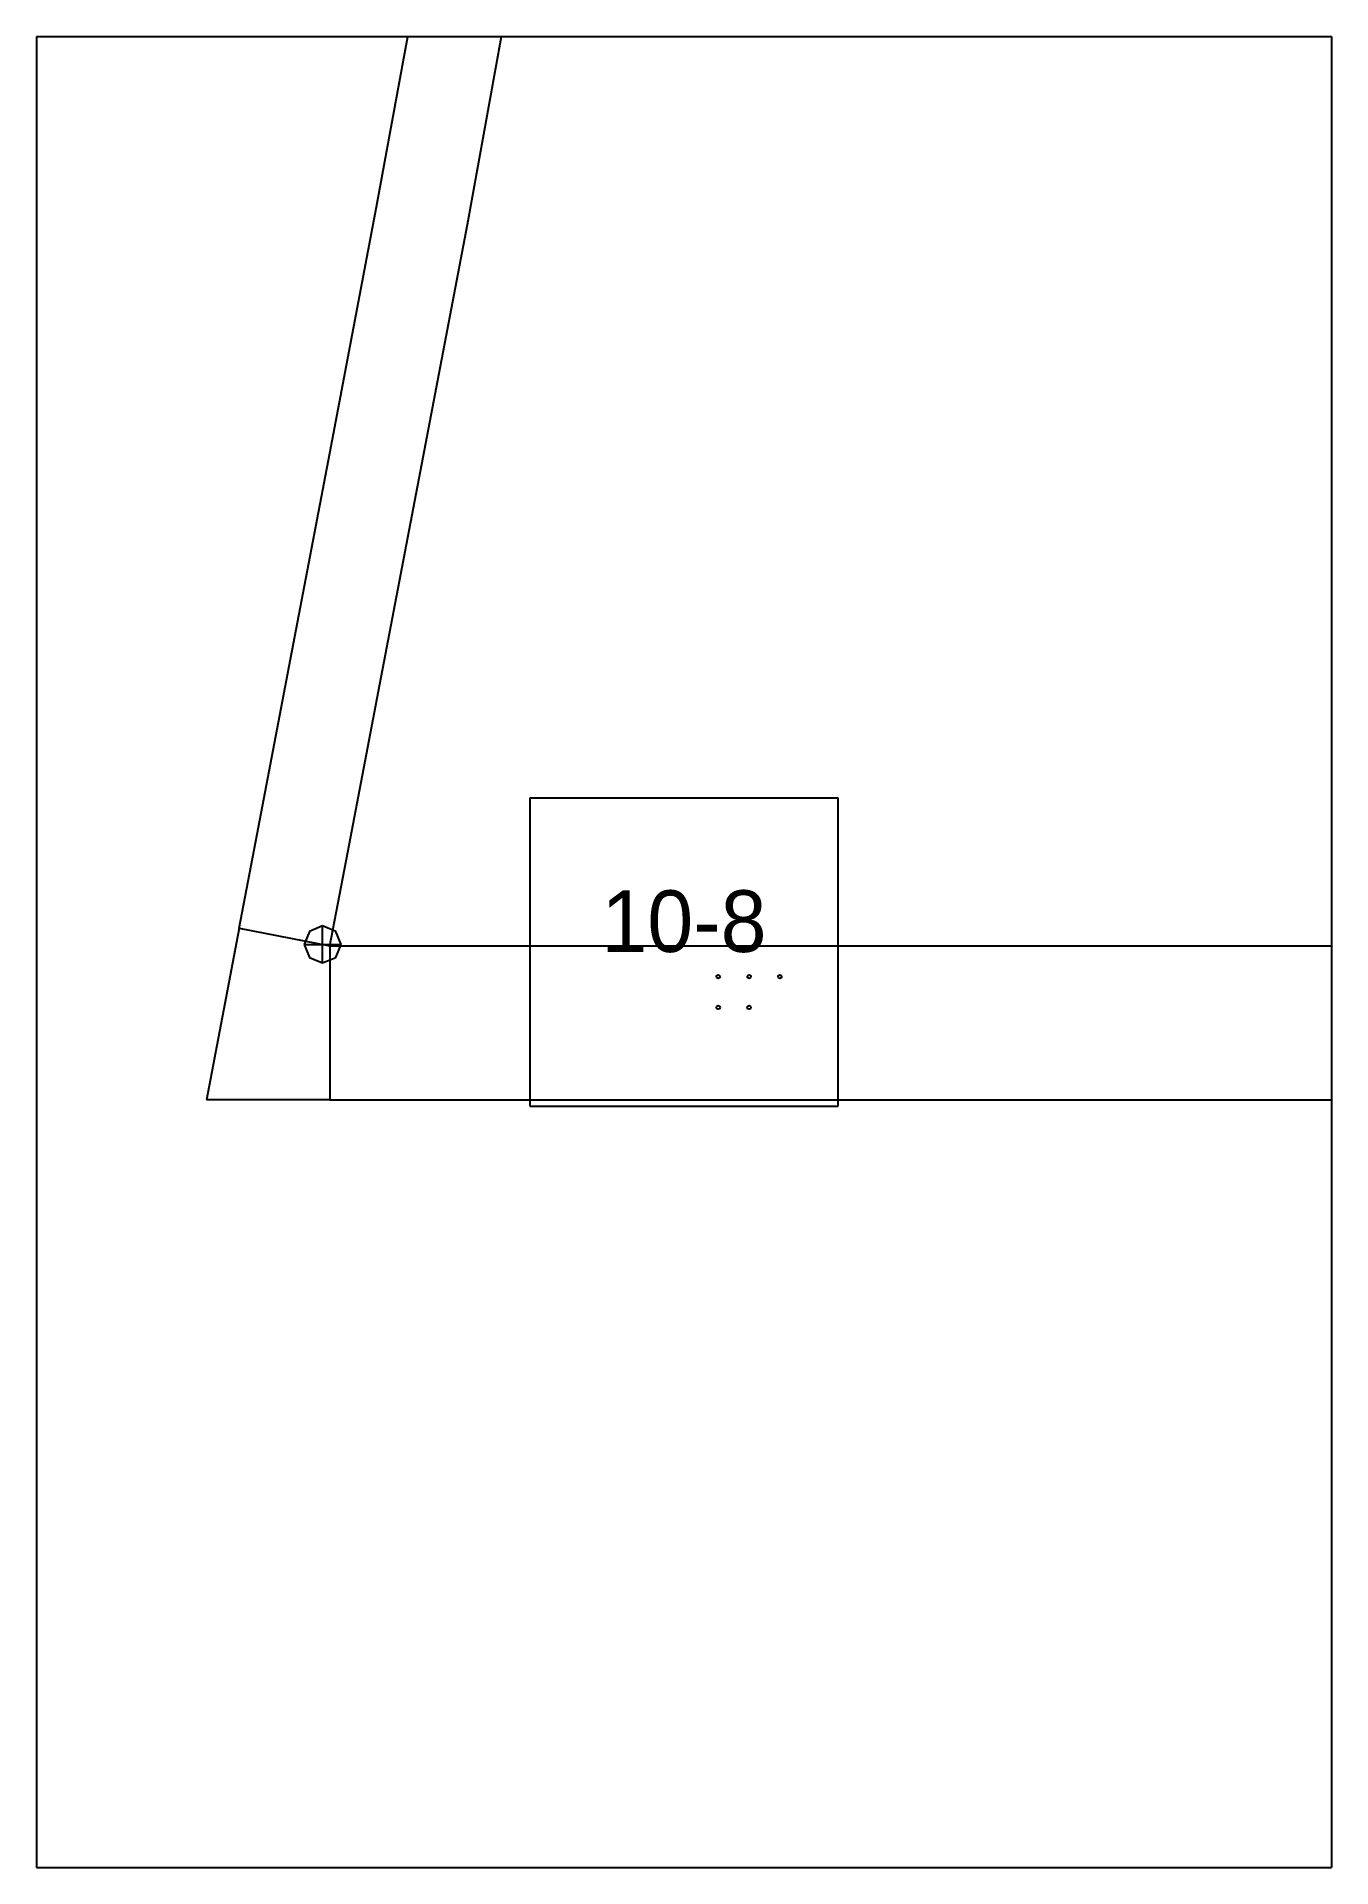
# Paper-space layout 'Plan 10-8' of a CAD drawing. Header units: metres, sheet in millimetres. Extents: x 0 to 210, y 0 to 297.
# The model-space entities are those that its viewports show. They can reach past a viewport. Long polylines and large blocks are cut down to what shows.
import ezdxf
from ezdxf.enums import TextEntityAlignment as Align

# ---------------------------------------------------------------- set-up
doc = ezdxf.new("R2010")
doc.units = ezdxf.units.M
for name, color, linetype in [('default', 7, 'Continuous'), ('mcircles', 7, 'Continuous'), ('TEXTLAYER', 7, 'Continuous'), ('VIEWPORTS', 7, 'Continuous')]:
    doc.layers.add(name, color=color, linetype=linetype)

msp = doc.modelspace()

# ---------------------------------------------------------------- linework, layer by layer
at = {"color": 9}
for p, q in [((1470, -2376), (1470, -2673)), ((1470, -2376), (1470, -2673)), ((1680, -2376), (1680, -2673)), ((1680, -2376), (1680, -2673)), ((1260, -2673), (1470, -2673)), ((1260, -2673), (1470, -2673)), ((1470, -2673), (1680, -2673)), ((1470, -2673), (1470, -2970)), ((1470, -2673), (1680, -2673)), ((1470, -2673), (1470, -2970)), ((1680, -2673), (1890, -2673)), ((1680, -2673), (1680, -2970)), ((1680, -2673), (1890, -2673)), ((1680, -2673), (1680, -2970)), ((1550, -2796.5), (1600, -2796.5)), ((1550, -2796.5), (1550, -2846.5)), ((1600, -2846.5), (1600, -2796.5)), ((1550, -2846.5), (1600, -2846.5)), ((1260, -2970), (1470, -2970)), ((1470, -2970), (1680, -2970)), ((1680, -2970), (1890, -2970))]:
    msp.add_line(p, q, dxfattribs=at)
at = {"layer": 'default', "color": 7, "linetype": 'Continuous'}
for p, q in [((1525.15, -2700.59), (1533.26, -2656.16)), ((1539.86, -2703.49), (1547.97, -2659.07)), ((1517.54, -2740.6), (1525.15, -2700.59)), ((1532.26, -2743.5), (1539.86, -2703.49)), ((1510.94, -2775.15), (1517.54, -2740.6)), ((1525.66, -2778.04), (1532.26, -2743.5)), ((1505.75, -2802.41), (1510.94, -2775.15)), ((1520.47, -2805.3), (1525.66, -2778.04)), ((1502.85, -2817.61), (1505.75, -2802.41)), ((1517.57, -2820.5), (1520.47, -2805.3)), ((1502.85, -2817.61), (1497.53, -2845.5)), ((1502.85, -2817.61), (1517.57, -2820.5)), ((1514.27, -2818.16), (1513.39, -2820.28)), ((1516.39, -2817.28), (1514.27, -2818.16)), ((1518.51, -2818.16), (1516.39, -2817.28)), ((1516.39, -2823.28), (1516.39, -2817.28)), ((1519.39, -2820.28), (1518.51, -2818.16)), ((1513.39, -2820.28), (1514.27, -2822.4)), ((1513.39, -2820.28), (1519.39, -2820.28)), ((1517.57, -2820.5), (1831.57, -2820.5)), ((1517.57, -2820.5), (1517.57, -2845.5)), ((1518.51, -2822.4), (1519.39, -2820.28)), ((1514.27, -2822.4), (1516.39, -2823.28)), ((1516.39, -2823.28), (1518.51, -2822.4)), ((1517.57, -2845.5), (1497.53, -2845.5)), ((1517.57, -2845.5), (1831.57, -2845.5))]:
    msp.add_line(p, q, dxfattribs=at)
at = {"layer": 'mcircles', "color": 7, "linetype": 'Continuous'}
for centre in [(1580.55, -2825.5), (1585.55, -2825.5), (1590.55, -2825.5), (1580.55, -2830.5), (1585.55, -2830.5)]:
    msp.add_circle(centre, 0.3, dxfattribs=at)

# ---------------------------------------------------------------- texts
at = {"layer": 'TEXTLAYER', "color": 1}
msp.add_text('10-8', height=10, dxfattribs=at).set_placement((1575, -2821.5), align=Align.CENTER)

psp = doc.layouts.new('Plan 10-8')

# ---------------------------------------------------------------- viewports
at = {"layer": 'VIEWPORTS'}
psp.add_viewport(center=(105, 148.5), size=(210, 297), view_center_point=(1575, -2821.5), view_height=297, dxfattribs=at)

doc.saveas('drawing.dxf')
